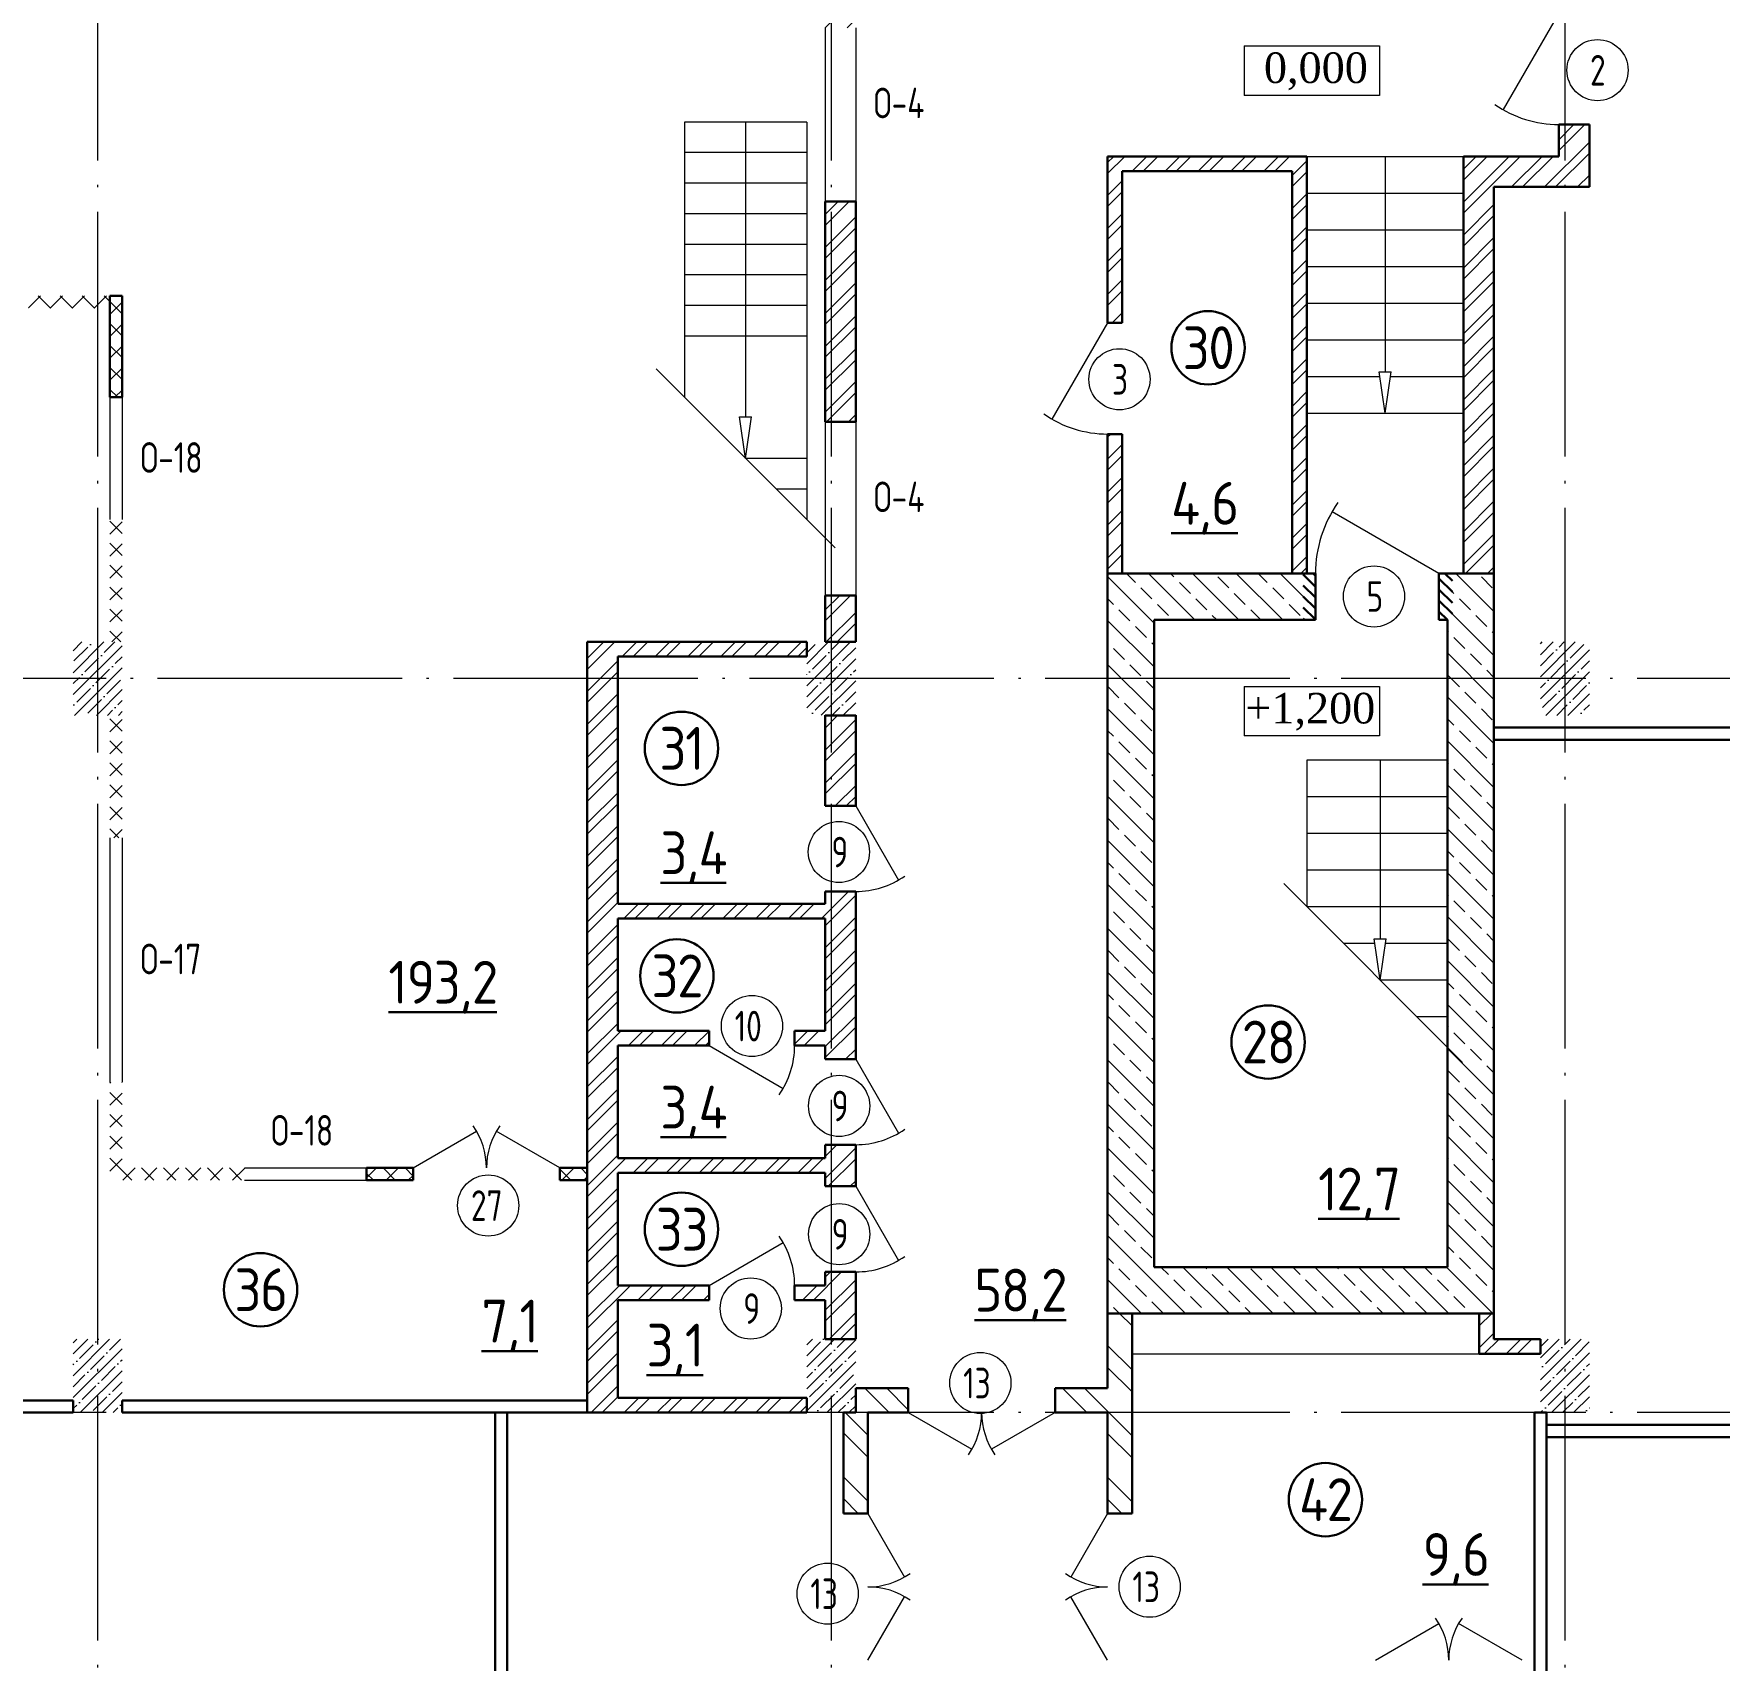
# Model space of a CAD drawing. Extents: x -965262 to 1142518, y -357520 to 71675.
# Drawn here: x -812975 to -799189, y -343272 to -329974 of the extents above; entities that cross this region are included whole.
import ezdxf

# ---------------------------------------------------------------- set-up
doc = ezdxf.new("R2010")
doc.units = 0
doc.header["$LTSCALE"] = 10
doc.linetypes.add('DOTE', pattern=[2.42, 2, -0.2, 0.02, -0.2])
doc.layers.get('0').update_dxf_attribs({"linetype": 'CONTINUOUS', "lineweight": 30})
doc.layers.add('DOTE', color=7, linetype='DOTE', lineweight=9)
doc.styles.add('2.5', font='times.ttf', dxfattribs={"height": 2.5})
doc.styles.add('GOST-2.304_Type-B', font='isocpeur.ttf', dxfattribs={"width": 0.9})
doc.styles.get("Standard").update_dxf_attribs({"font": 'isocpeur.ttf', "height": 300})
pattern_1 = [(45, (-828203.91, -390981.48), (-89.80256, 89.80256), []), (45, (-828114.1, -390981.48), (-89.80256, 89.80256), [158.75, -31.75, 0, -31.75])]

msp = doc.modelspace()

# ---------------------------------------------------------------- hatches: boundary and pattern name
at = {"lineweight": 15}
h = msp.add_hatch(dxfattribs=at)
h.set_pattern_fill('ANSI32', color=256, scale=20)
h.set_pattern_definition([(45, (-805301.03, -317319.95), (-134.7038, 134.7038), []), (45, (-805211.23, -317319.95), (-134.7038, 134.7038), [])])
h.paths.add_polyline_path([(-805232, -317247), (-805352, -317247), (-805352, -317497), (-805232, -317497)], flags=17)
h.paths.add_polyline_path([(-804322, -317247), (-804442, -317247), (-804442, -317497), (-804322, -317497)])
h.paths.add_polyline_path([(-800252, -330716.8), (-800452, -330716.8), (-800452, -331227), (-800252, -331227)])
h.paths.add_polyline_path([(-800452, -330716.8), (-800502, -330716.8), (-800502, -330977), (-801282, -330977), (-801282, -334387), (-801032, -334387), (-801032, -331227), (-800452, -331227)])
h.paths.add_polyline_path([(-800252, -329547), (-800452, -329547), (-800452, -329806.8), (-800252, -329806.8)])
h.paths.add_polyline_path([(-806502, -334946.6), (-806502, -334566.6), (-806252, -334566.6), (-806252, -334947), (-806502, -334947)])
h.paths.add_polyline_path([(-806502, -333146.6), (-806502, -331346.6), (-806252, -331346.6), (-806252, -333146.6)])
h.paths.add_polyline_path([(-806502, -329926.6), (-806502, -329547), (-806252, -329547), (-806252, -329926.6)])
h.paths.add_polyline_path([(-806502, -328947), (-806502, -328566.6), (-806252, -328566.6), (-806252, -328947), (-806502, -328946.6)])
h.paths.add_polyline_path([(-806502, -327146.6), (-806502, -326636.6), (-806252, -326636.6), (-806252, -327146.6)])
h.paths.add_polyline_path([(-806502, -325216.6), (-806502, -324836.6), (-806252, -324836.6), (-806252, -325216.6)])
h.paths.add_polyline_path([(-806502, -323926.6), (-806502, -323547), (-806252, -323547), (-806252, -323926.6)])
h.paths.add_polyline_path([(-806502, -322947), (-806502, -322566.6), (-806252, -322566.6), (-806252, -322947)])
h.paths.add_polyline_path([(-806502, -321531.6), (-806502, -321151.6), (-806252, -321151.6), (-806252, -321531.6)])
h.paths.add_polyline_path([(-806502, -320116.6), (-806502, -319737), (-806252, -319737), (-806252, -320116.6)])
h.paths.add_polyline_path([(-806502, -318227), (-806502, -317847), (-806252, -317847.4), (-806252, -318227)])
h.paths.add_polyline_path([(-806252, -317497), (-806252, -317247), (-805232, -317247), (-805232, -317497)])
h.paths.add_polyline_path([(-804322, -317247), (-800652, -317247), (-800652, -317497), (-804072, -317497), (-804072, -318226.6), (-804192, -318226.6), (-804192, -317497), (-804322, -317497)])
h.paths.add_polyline_path([(-800502, -318227), (-800502, -317847), (-800252, -317847), (-800252, -318227)])
h.paths.add_polyline_path([(-804192, -320116.6), (-804192, -319736.6), (-804072, -319736.6), (-804072, -320116.6)])
h.paths.add_polyline_path([(-800502, -320117), (-800502, -319737), (-800252, -319737), (-800252, -320117)])
h.paths.add_polyline_path([(-800502, -321532), (-800502, -321152), (-800252, -321152), (-800252, -321532)])
h.paths.add_polyline_path([(-804192, -321531.6), (-804192, -321151.6), (-804072, -321151.6), (-804072, -321531.6)])
h.paths.add_polyline_path([(-800652, -329547), (-804192, -329546.6), (-804192, -322566.6), (-804072, -322566.6), (-804072, -323187), (-800652, -323187), (-800652, -323307), (-804072, -323307), (-804072, -326252), (-800502, -326252), (-800502, -325991.6), (-800252, -325991.6), (-800252, -326501.6), (-800502, -326501.6), (-800501.9, -326372), (-804072, -326372), (-804072, -329426.6), (-800652, -329426.6), (-800652, -329546.6)])
h.paths.add_polyline_path([(-800502, -322947), (-800502, -322566.6), (-800252, -322566.6), (-800252, -322946.6)])
h.paths.add_polyline_path([(-800502, -323927), (-800502, -323547), (-800252, -323547), (-800252, -323927)], flags=17)
h.paths.add_polyline_path([(-800502, -325217), (-800502, -324837), (-800252, -324837), (-800252, -325217)], flags=17)
h.paths.add_polyline_path([(-800502, -327656.6), (-800502, -327276.6), (-800252, -327276.6), (-800252, -327656.6)])
h.paths.add_polyline_path([(-800502, -328947), (-800502, -328566.6), (-800252, -328566.6), (-800252, -328947)], flags=17)
h.paths.add_polyline_path([(-804192, -332337), (-804192, -330977), (-802562, -330977), (-802562, -334387), (-802682, -334387), (-802682, -331097), (-804072, -331097), (-804072, -332337)])
h.paths.add_polyline_path([(-804192, -334387), (-804192, -333247), (-804072, -333247), (-804072, -334387)], flags=17)
h.paths.add_polyline_path([(-800502, -329806.8), (-800452, -329806.8), (-800452, -329547), (-800502, -329547)])
h = msp.add_hatch(dxfattribs=at)
h.set_pattern_fill('ANSI37', color=256, scale=40, style=0)
h.set_pattern_definition([(45, (-809695.08, -339310.68), (-89.80256, 89.80256), []), (135, (-809695.08, -339310.68), (-89.80256, -89.80256), [])])
h.paths.add_polyline_path([(-809572, -339247.4), (-809872, -339247.4), (-809872, -339347.4), (-809572, -339347.4)])
h.paths.add_polyline_path([(-824452, -326897.3), (-824552, -326897.3), (-824552, -326897.3), (-824452, -326897.3)], flags=16)
h.paths.add_polyline_path([(-824452, -328097.3), (-824552, -328097.3), (-824552, -328097.3), (-824452, -328097.3)], flags=17)
h.paths.add_polyline_path([(-822901.5, -338572), (-823001.5, -338572), (-823001.5, -338672), (-823001.5, -338772), (-822901.5, -338772)], flags=17)
h.paths.add_polyline_path([(-823001.5, -338672), (-823101.5, -338672), (-824452, -338672), (-824452, -338772), (-823001.5, -338772)], flags=17)
h.paths.add_polyline_path([(-823001.5, -336972), (-824452, -336972), (-824452, -337072), (-823001.5, -337072)], flags=17)
h.paths.add_polyline_path([(-822901.5, -336972), (-823001.5, -336972), (-823001.5, -337072), (-823001.5, -337172), (-822901.5, -337172)], flags=17)
h.paths.add_polyline_path([(-824452, -331447), (-824552, -331447), (-824552, -331547), (-824452, -331547)])
h.paths.add_polyline_path([(-824452, -332447), (-824552, -332447), (-824552, -332547), (-824452, -332547)], flags=17)
h.paths.add_polyline_path([(-824452, -324247), (-824552, -324247), (-824552, -324447), (-824452, -324447)], flags=17)
h.paths.add_polyline_path([(-824452, -326247), (-824552, -326247), (-824552, -326447), (-824452, -326447)])
h.paths.add_polyline_path([(-808672, -339247.4), (-808672.9, -339247.4), (-808672.9, -339347.4), (-808672, -339347.4)])
h.paths.add_polyline_path([(-809572, -339247.4), (-809572.9, -339247.4), (-809572.9, -339347.4), (-809572, -339347.4)])
h.paths.add_polyline_path([(-812252, -332114.3), (-812352, -332114.3), (-812352, -332117), (-812252, -332117)], flags=17)
h.paths.add_polyline_path([(-812352, -332114.3), (-812452, -332114.3), (-812452, -332117), (-812352, -332117)], flags=17)
h.paths.add_polyline_path([(-812452, -332114.3), (-813017, -332114.3), (-813017, -332117), (-812452, -332117)], flags=16)
h.paths.add_polyline_path([(-812452, -332214.3), (-813017, -332214.3), (-813017, -332217), (-812452, -332217)])
h.paths.add_polyline_path([(-812352, -332214.3), (-812452, -332214.3), (-812452, -332217), (-812352, -332217)])
h.paths.add_polyline_path([(-817507, -332114.3), (-817607, -332114.3), (-817607, -332117), (-817507, -332117)])
h.paths.add_polyline_path([(-817017, -332114.3), (-817507, -332114.3), (-817507, -332117), (-817017, -332117)], flags=17)
h.paths.add_polyline_path([(-817017, -332214.3), (-817507, -332214.3), (-817507, -332217), (-817017, -332217)])
h.paths.add_polyline_path([(-823452, -333104.3), (-824452, -333104.3), (-824452, -333107), (-823452, -333107)])
h.paths.add_polyline_path([(-817507, -333104.3), (-818452, -333104.3), (-818452, -333107), (-817507, -333107)])
h.paths.add_polyline_path([(-818452, -333104.3), (-818484.5, -333104.3), (-819452, -333104.3), (-819452, -333107), (-818484.5, -333107), (-818452, -333107)])
h.paths.add_polyline_path([(-823452, -333004.3), (-824452, -333004.3), (-824452, -333007), (-823452, -333007)])
h.paths.add_polyline_path([(-818484.5, -333004.3), (-819452, -333004.3), (-819452, -333007), (-818484.5, -333007)], flags=16)
h.paths.add_polyline_path([(-818452, -333004.3), (-818484.5, -333004.3), (-818484.5, -333007), (-818452, -333007)], flags=16)
h.paths.add_polyline_path([(-817507, -333004.3), (-817607, -333004.3), (-818452, -333004.3), (-818452, -333007), (-817507, -333007)], flags=16)
h.paths.add_polyline_path([(-823452, -333004.3), (-823484.5, -333004.3), (-823484.5, -333104.3), (-823452, -333104.3)])
h.paths.add_polyline_path([(-819452, -333004.3), (-819484.5, -333004.3), (-819484.5, -333104.3), (-819452, -333104.3)], flags=16)
h.paths.add_polyline_path([(-824652, -331057), (-825052, -331057), (-825052, -331059.2), (-824652, -331059.2)])
h.paths.add_polyline_path([(-829052, -331057), (-829842, -331057), (-829842, -331059.2), (-829052, -331059.2)])
h.paths.add_polyline_path([(-829052, -330957), (-830052, -330957), (-830052, -330959.2), (-829052, -330959.2)])
h.paths.add_polyline_path([(-824552, -330957), (-825052, -330957), (-825052, -330959.2), (-824552, -330959.2)])
h.paths.add_polyline_path([(-824452, -333804.7), (-824552, -333804.7), (-824552, -333807), (-824452, -333807)])
h.paths.add_polyline_path([(-824452, -333204.7), (-824552, -333204.7), (-824552, -333207), (-824452, -333207)])
h.paths.add_polyline_path([(-824452, -326897.3), (-824552, -326897.3), (-824552, -326897.3), (-824452, -326897.3)])
h.paths.add_polyline_path([(-824452, -328097.3), (-824552, -328097.3), (-824552, -328097.3), (-824452, -328097.3)])
h.paths.add_polyline_path([(-829202, -323047), (-829752, -323047), (-829752, -323147), (-829202, -323147)])
h.paths.add_polyline_path([(-824652, -323047), (-825202, -323047), (-825202, -323147), (-824652, -323147)])
h.paths.add_polyline_path([(-823452, -323047), (-824252, -323047), (-824252, -323147), (-823452, -323147)])
h.paths.add_polyline_path([(-818652, -323047), (-819452, -323047), (-819452, -323147), (-818652, -323147)])
h.paths.add_polyline_path([(-817452, -323047), (-818252, -323047), (-818252, -323147), (-817452, -323147)])
h.paths.add_polyline_path([(-812652, -323047), (-813452, -323047), (-813452, -323147), (-812652, -323147)])
h.paths.add_polyline_path([(-811651.8, -323047), (-812252, -323047), (-812252, -323147), (-811651.8, -323147)])
h.paths.add_polyline_path([(-808051.6, -323047), (-808651.8, -323047), (-808651.8, -323147), (-808051.6, -323147)])
h.paths.add_polyline_path([(-807951.6, -322846.6), (-808051.6, -322846.6), (-808051.6, -323846.6), (-807951.6, -323846.6)])
h.paths.add_polyline_path([(-807951.6, -321397), (-808051.6, -321397), (-808051.6, -321846.6), (-807951.6, -321846.6)])
h.paths.add_polyline_path([(-807851.6, -321297), (-808051.6, -321297), (-808051.6, -321397), (-807851.6, -321397)])
h.paths.add_polyline_path([(-806502, -321297), (-806951.6, -321297), (-806951.6, -321397), (-806851.6, -321397), (-806502, -321397)])
h.paths.add_polyline_path([(-807951.6, -325846.6), (-808051.6, -325846.6), (-808051.6, -326846.6), (-807951.6, -326846.6), (-807951.6, -326746.6)])
h.paths.add_polyline_path([(-807851.6, -326846.6), (-807951.6, -326846.6), (-808051.6, -326846.6), (-808051.6, -326946.6), (-807851.6, -326946.6)])
h.paths.add_polyline_path([(-806502, -326846.6), (-806602, -326846.6), (-806951.6, -326846.6), (-806951.6, -326946.6), (-806502, -326946.6)])
h.paths.add_polyline_path([(-824452, -323547), (-824552, -323547), (-824552, -324447), (-824452, -324447)])
h.paths.add_polyline_path([(-824452, -326447), (-824552, -326447), (-824552, -326897.3), (-824452, -326897.3)])
h.paths.add_polyline_path([(-824452, -328097.3), (-824552, -328097.3), (-824552, -328097.3), (-824552, -328447), (-824452, -328447)])
h.paths.add_polyline_path([(-824452, -328447), (-824552, -328447), (-824552, -328947), (-824452, -328947)])
h.paths.add_polyline_path([(-824452, -329547), (-824552, -329547), (-824552, -330447), (-824452, -330447)])
h.paths.add_polyline_path([(-824452, -330447), (-824552, -330447), (-824552, -331447), (-824452, -331447)])
h.paths.add_polyline_path([(-824552, -330959.2), (-825052, -330959.2), (-825052, -331059.2), (-824552, -331059.2)])
h.paths.add_polyline_path([(-829052, -330959.2), (-830052, -330959.2), (-830052, -331059.2), (-829052, -331059.2)])
h.paths.add_polyline_path([(-824452, -332447), (-824552, -332447), (-824552, -333204.7), (-824452, -333204.7)])
h.paths.add_polyline_path([(-823484.5, -333004.3), (-824452, -333004.3), (-824452, -333104.3), (-823484.5, -333104.3)])
h.paths.add_polyline_path([(-818484.5, -333004.3), (-819484.5, -333004.3), (-819484.5, -333104.3), (-818484.5, -333104.3)])
h.paths.add_polyline_path([(-817507, -333004.3), (-817607, -333004.3), (-818484.5, -333004.3), (-818484.5, -333104.3), (-817507, -333104.3)])
h.paths.add_polyline_path([(-817507, -332114.3), (-817607, -332114.3), (-817607, -333004.3), (-817507, -333004.3)])
h.paths.add_polyline_path([(-817017, -332114.3), (-817507, -332114.3), (-817507, -332214.3), (-817017, -332214.3)])
h.paths.add_polyline_path([(-812352, -332114.3), (-813017, -332114.3), (-813017, -332214.3), (-812352, -332214.3)])
h.paths.add_polyline_path([(-812252, -332114.3), (-812352, -332114.3), (-812352, -332214.3), (-812352, -332314.3), (-812352, -332947), (-812252, -332947)])
h.paths.add_polyline_path([(-812252, -333947), (-812352, -333947), (-812352, -334947), (-812252, -334947)])
h.paths.add_polyline_path([(-812252, -335547), (-812352, -335547), (-812352, -336547), (-812252, -336547)])
h.paths.add_polyline_path([(-812252, -338547), (-812352, -338547), (-812352, -339347.4), (-812252, -339347.4)])
h.paths.add_polyline_path([(-811252, -339247.4), (-812252, -339247.4), (-812252, -339347.4), (-811252, -339347.4)])
h.paths.add_polyline_path([(-809572.9, -339247.4), (-810252, -339247.4), (-810252, -339347.4), (-809572.9, -339347.4)])
h.paths.add_polyline_path([(-808448, -339247.4), (-808672.9, -339247.4), (-808672.9, -339347.4), (-808572.9, -339347.4), (-808448, -339347.4)])
h.paths.add_polyline_path([(-824452, -340182), (-824552, -340182), (-824552, -340282), (-824552, -340647), (-824452, -340647)])
h.paths.add_polyline_path([(-824452, -339097), (-824552, -339097), (-824552, -339182), (-824452, -339182)])
h.paths.add_polyline_path([(-824452, -338097), (-824552, -338097), (-824552, -339097), (-824452, -339097)])
h.paths.add_polyline_path([(-823001.5, -338672), (-823101.5, -338672), (-824452, -338672), (-824452, -338772), (-823001.5, -338772)])
h.paths.add_polyline_path([(-822901.5, -338572), (-823001.5, -338572), (-823001.5, -338672), (-823001.5, -338772), (-822901.5, -338772)], flags=17)
h.paths.add_polyline_path([(-824452, -337097), (-824552, -337097), (-824552, -338097), (-824452, -338097)])
h.paths.add_polyline_path([(-824452, -336972), (-824552, -336972), (-824552, -337072), (-824552, -337097), (-824452, -337097)])
h.paths.add_polyline_path([(-823001.5, -336972), (-824452, -336972), (-824452, -337072), (-823001.5, -337072)])
h.paths.add_polyline_path([(-822901.5, -336972), (-823001.5, -336972), (-823001.5, -337072), (-823001.5, -337172), (-822901.5, -337172)], flags=17)
h.paths.add_polyline_path([(-824452, -335547), (-824552, -335547), (-824552, -335772), (-824452, -335772)])
h.paths.add_polyline_path([(-824452, -334447), (-824552, -334447), (-824552, -334947), (-824452, -334947)])
h.paths.add_polyline_path([(-824452, -333804.7), (-824552, -333804.7), (-824552, -333905.2), (-824552, -334447), (-824452, -334447)])
h.paths.add_polyline_path([(-824552, -331059.3), (-824552, -331057), (-824652, -331057), (-824652, -331059.3)])
h.paths.add_polyline_path([(-829842, -331059.3), (-830052, -331059.3), (-830052, -331057), (-829842, -331057)])
h.paths.add_polyline_path([(-817607, -333007), (-817607, -333004.3), (-817507, -333004.3), (-817507, -333007)])
h = msp.add_hatch(dxfattribs=at)
h.set_pattern_fill('ANSI33', color=256, scale=40, angle=90)
h.set_pattern_definition([(135, (-1267480.36, -422871.15), (-179.60512, -179.60512), []), (135, (-1267480.36, -422691.54), (-179.60512, -179.60512), [127, -63.5])])
h.paths.add_polyline_path([(-801412, -334387), (-801482, -334387), (-801482, -334767), (-801412, -334767)], flags=17)
h.paths.add_polyline_path([(-802492, -334387), (-802562, -334387), (-802562, -334767), (-802492, -334767)], flags=17)
h.paths.add_polyline_path([(-804192, -340437), (-804192, -334387), (-802562, -334387), (-802562, -334767), (-803812, -334767), (-803812, -340057), (-801412, -340057), (-801412, -334387), (-801032, -334387), (-801032, -340437)])
h = msp.add_hatch()
h.set_pattern_fill('ANSI31', color=256, scale=20, angle=-90)
h.set_pattern_definition([(315, (-885377.705, 310823.646), (44.9012806, 44.9012806), [])])
h.paths.add_polyline_path([(-802492.5, -334467.7), (-802492.5, -334767.7), (-802592.5, -334767.7), (-802592.5, -334467.7)])
h.paths.add_polyline_path([(-802492.5, -334387.7), (-802492.5, -334467.7), (-802592.5, -334467.7), (-802592.5, -334387.7)])
h = msp.add_hatch()
h.set_pattern_fill('ANSI31', color=256, scale=20, angle=-90)
h.set_pattern_definition([(315, (-885377.705, 310823.646), (44.9012806, 44.9012806), [])])
h.paths.add_polyline_path([(-801372.4, -334467.3), (-801372.4, -334767.3), (-801482, -334767), (-801482, -334467.3)])
h.paths.add_polyline_path([(-801372.4, -334387.3), (-801372.4, -334467.3), (-801482, -334467.3), (-801482, -334387)])
h = msp.add_hatch(dxfattribs=at)
h.set_pattern_fill('ANSI35', color=256, scale=20, style=0)
h.set_pattern_definition(pattern_1)
h.paths.add_polyline_path([(-812252, -334947), (-812652, -334947), (-812652, -335547), (-812252, -335547)])
h = msp.add_hatch(dxfattribs=at)
h.set_pattern_fill('ANSI32', color=256, scale=20)
h.set_pattern_definition([(45, (-1267480.36, -422871.15), (-134.70384, 134.70384), []), (45, (-1267390.56, -422871.15), (-134.70384, 134.70384), [])])
h.paths.add_polyline_path([(-808447.9, -341247), (-808447.9, -334946.6), (-806652, -334947), (-806652, -335066.6), (-808197.9, -335066.6), (-808197.9, -337087), (-806502, -337087), (-806502, -336987), (-806252, -336987), (-806252, -338357), (-806502, -338357), (-806502, -338247), (-806751.9, -338247), (-806751.9, -338127), (-806502, -338127), (-806502, -337207), (-808197.9, -337207), (-808197.9, -338127), (-807451.9, -338127), (-807451.9, -338247), (-808197.9, -338247), (-808197.9, -339167), (-806502, -339167), (-806502, -339057), (-806252, -339057), (-806252, -339397), (-806502, -339397), (-806502, -339287), (-808197.9, -339287), (-808197.9, -340207), (-807451.9, -340207), (-807451.9, -340327), (-808197.9, -340327), (-808197.9, -341127), (-806652, -341127), (-806652, -341247)])
h.paths.add_polyline_path([(-806502, -340647), (-806502, -340327), (-806751.9, -340327), (-806751.9, -340207), (-806502, -340207), (-806502, -340097), (-806252, -340097), (-806252, -340647)], flags=17)
h.paths.add_polyline_path([(-806502, -336287), (-806502, -335546.6), (-806252, -335547), (-806252, -336287)], flags=17)
h.paths.add_polyline_path([(-801152, -340767), (-801152, -340437), (-801032, -340437), (-801032, -340647), (-800652, -340647), (-800652, -340767)])
h = msp.add_hatch(dxfattribs=at)
h.set_pattern_fill('ANSI35', color=256, scale=20, style=0)
h.set_pattern_definition(pattern_1)
h.paths.add_polyline_path([(-806252, -334946.6), (-806652, -334946.6), (-806652, -335546.6), (-806252, -335546.6)])
h = msp.add_hatch(dxfattribs=at)
h.set_pattern_fill('ANSI35', color=256, scale=20, style=0)
h.set_pattern_definition(pattern_1)
h.paths.add_polyline_path([(-800252, -334947), (-800652, -334947), (-800652, -335547), (-800252, -335547)])
h = msp.add_hatch(dxfattribs=at)
h.set_pattern_fill('ANSI32', color=256, scale=40, angle=90)
h.set_pattern_definition([(135, (-1267480.36, -422871.15), (-269.40768, -269.40768), []), (135, (-1267480.36, -422691.54), (-269.40768, -269.40768), [])])
h.paths.add_polyline_path([(-806152, -341247), (-805822, -341247), (-805822, -341047), (-806252, -341047), (-806252, -341247), (-806352, -341247), (-806352, -342072), (-806152, -342072)])
h.paths.add_polyline_path([(-804192, -340437), (-803992, -340437), (-803992, -342072), (-804192, -342072), (-804192, -341247), (-804622, -341247), (-804622, -341047), (-804192, -341047)])
h.paths.add_polyline_path([(-831102, -341735.2), (-831123.5, -341699.4), (-831102, -341686.4), (-831102, -341247), (-830152, -341247), (-830152, -341047), (-831302, -341047), (-831302, -344047), (-830307, -344047), (-830307, -343847), (-830327, -343847), (-830327, -343872), (-830577, -343872), (-830577, -343847), (-831102, -343847)])
h.paths.add_polyline_path([(-827882, -341047), (-829752, -341047), (-829752, -341247), (-827882, -341247)])
h.paths.add_polyline_path([(-828082, -343847), (-829107, -343847), (-829107, -344047), (-828282, -344047), (-828282, -348972), (-828082, -348972)])
h.paths.add_polyline_path([(-826382, -343447), (-826582, -343447), (-826582, -348972), (-826382, -348972)])
h.paths.add_polyline_path([(-826382, -341047), (-826682, -341047), (-826682, -341247), (-826582, -341247), (-826582, -342247), (-826382, -342247)])
h.paths.add_polyline_path([(-806152, -343272), (-806352, -343272), (-806352, -343622), (-806327, -343622), (-806327, -343872), (-806352, -343872), (-806352, -348972), (-806152, -348972)])
h.paths.add_polyline_path([(-803992, -343272), (-804192, -343272), (-804192, -348972), (-803992, -348972)])
h = msp.add_hatch(dxfattribs=at)
h.set_pattern_fill('ANSI35', color=256, scale=20, style=0)
h.set_pattern_definition(pattern_1)
h.paths.add_polyline_path([(-812252, -340647), (-812652, -340647), (-812652, -341247), (-812252, -341247)])
h = msp.add_hatch(dxfattribs=at)
h.set_pattern_fill('ANSI35', color=256, scale=20, style=0)
h.set_pattern_definition(pattern_1)
h.paths.add_polyline_path([(-806252, -340647), (-806652, -340647), (-806652, -341247), (-806252, -341247)])
h = msp.add_hatch(dxfattribs=at)
h.set_pattern_fill('ANSI35', color=256, scale=20, style=0)
h.set_pattern_definition(pattern_1)
h.paths.add_polyline_path([(-800252, -340647), (-800652, -340647), (-800652, -341247), (-800252, -341247)])

# ---------------------------------------------------------------- linework, layer by layer
for p, q in [((-800502, -329806.8, 1808.5), (-800957, -330594.9, 1808.5)), ((-806502, -329926.6, 1808.5), (-806502, -331346.6, 1808.5)), ((-806252, -329926.6, 1808.5), (-806252, -331346.6, 1808.5)), ((-803074.3, -330074, 1808.5), (-801969.3, -330074, 1808.5)), ((-803074.3, -330074, 1808.5), (-803074.3, -330479.1, 1808.5)), ((-801969.3, -330074, 1808.5), (-801969.3, -330479.1, 1808.5)), ((-801969.3, -330479.1, 1808.5), (-803074.3, -330479.1, 1808.5)), ((-807652.4, -330696.6, -1451.3), (-807652.4, -332946.6, -1451.3)), ((-806652.4, -330696.6, -1451.3), (-807652.4, -330696.6, -1451.3)), ((-807152.4, -330696.6, -1451.3), (-807152.4, -333107.3, -1451.3)), ((-806652.4, -330696.6, -1451.3), (-806652.4, -333946.6, -1451.3)), ((-806652.4, -330946.6, -1451.3), (-807652.4, -330946.6, -1451.3)), ((-802562, -330977, 1808.5), (-801282, -330977, 1808.5)), ((-801922, -330977, 1808.5), (-801922, -332737.7, 1808.5)), ((-806652.4, -331196.6, -1451.3), (-807652.4, -331196.6, -1451.3)), ((-802562, -331277, 1808.5), (-801282, -331277, 1808.5)), ((-806652.4, -331446.6, -1451.3), (-807652.4, -331446.6, -1451.3)), ((-802562, -331577, 1808.5), (-801282, -331577, 1808.5)), ((-806652.4, -331696.6, -1451.3), (-807652.4, -331696.6, -1451.3)), ((-802562, -331877, 1808.5), (-801282, -331877, 1808.5)), ((-806652.4, -331946.6, -1451.3), (-807652.4, -331946.6, -1451.3)), ((-806652.4, -332196.6, -1451.3), (-807652.4, -332196.6, -1451.3)), ((-802562, -332177, 1808.5), (-801282, -332177, 1808.5)), ((-804192, -332337, 1808.5), (-804647, -333125.1, 1808.5)), ((-806652.4, -332446.6, -1451.3), (-807652.4, -332446.6, -1451.3)), ((-802562, -332477, 1808.5), (-801282, -332477, 1808.5)), ((-807883.7, -332715.3, -1451.3), (-806421.1, -334177.9, -1451.3)), ((-801922, -333077, 1808.5), (-801971, -332737.7, 1808.5)), ((-801971, -332737.7, 1808.5), (-801873, -332737.7, 1808.5)), ((-801922, -333077, 1808.5), (-801873, -332737.7, 1808.5)), ((-802562, -332777, 1808.5), (-801965.3, -332777, 1808.5)), ((-801878.7, -332777, 1808.5), (-801282, -332777, 1808.5)), ((-812352, -332947, 48.7), (-812352, -333947, 48.7)), ((-812252, -332947, 48.7), (-812252, -333947, 48.7)), ((-807152.4, -333446.6, -1451.3), (-807201.4, -333107.3, -1451.3)), ((-807201.4, -333107.3, -1451.3), (-807103.4, -333107.3, -1451.3)), ((-807152.4, -333446.6, -1451.3), (-807103.4, -333107.3, -1451.3)), ((-806502, -333146.6, 1808.5), (-806502, -334566.6, 1808.5)), ((-806252, -333146.6, 1808.5), (-806252, -334566.6, 1808.5)), ((-802562, -333077, 1808.5), (-801282, -333077, 1808.5)), ((-806652.4, -333446.6, -1451.3), (-807152.4, -333446.6, -1451.3)), ((-806652.4, -333696.6, -1451.3), (-806902.4, -333696.6, -1451.3)), ((-801482, -334387, 1808.5), (-802356.7, -333882, 1808.5)), ((-803074.3, -335309.9, 1808.5), (-801969.3, -335309.9, 1808.5)), ((-803074.3, -335309.9, 1808.5), (-803074.3, -335715, 1808.5)), ((-801969.3, -335309.9, 1808.5), (-801969.3, -335715, 1808.5)), ((-801969.3, -335715, 1808.5), (-803074.3, -335715, 1808.5)), ((-801412, -335912, 1808.5), (-802562, -335912, 1808.5)), ((-802562, -335912, 1808.5), (-802562, -337112, 1808.5)), ((-801962, -335912, 1808.5), (-801962, -337372.7, 1808.5)), ((-801412, -336212, 1808.5), (-802562, -336212, 1808.5)), ((-801412, -336212, 1808.5), (-802562, -336212, 1808.5)), ((-806252, -336287, 1808.5), (-805902, -336893.2, 1808.5)), ((-812352, -336547, 48.7), (-812352, -338547, 48.7)), ((-812252, -336547, 48.7), (-812252, -338547, 48.7)), ((-801412, -336512, 1808.5), (-802562, -336512, 1808.5)), ((-801412, -336512, 1808.5), (-802562, -336512, 1808.5)), ((-801412, -336812, 1808.5), (-802562, -336812, 1808.5)), ((-801412, -336812, 1808.5), (-802562, -336812, 1808.5)), ((-802751.8, -336922.2, 1808.5), (-801289.2, -338384.8, 1808.5)), ((-801412, -337112, 1808.5), (-802562, -337112, 1808.5)), ((-801412, -337112, 1808.5), (-802562, -337112, 1808.5)), ((-802005.3, -337412, 1808.5), (-802262, -337412, 1808.5)), ((-801962, -337712, 1808.5), (-802011, -337372.7, 1808.5)), ((-802011, -337372.7, 1808.5), (-801913, -337372.7, 1808.5)), ((-801962, -337712, 1808.5), (-801913, -337372.7, 1808.5)), ((-801412, -337412, 1808.5), (-801918.7, -337412, 1808.5)), ((-801412, -337712, 1808.5), (-801962, -337712, 1808.5)), ((-801412, -337712, 1808.5), (-801962, -337712, 1808.5)), ((-801412, -338012, 1808.5), (-801662, -338012, 1808.5)), ((-801412, -338012, 1808.5), (-801662, -338012, 1808.5)), ((-807451.9, -338247, 1808.5), (-806845.7, -338597, 1808.5)), ((-806252, -338357, 1808.5), (-805902, -338963.2, 1808.5)), ((-809872, -339247.4, 48.7), (-809352.4, -338947.4, 48.7)), ((-808672, -339247.4, 48.7), (-809191.6, -338947.4, 48.7)), ((-811252, -339247.4, 48.7), (-810252, -339247.4, 48.7)), ((-811252, -339347.4, 48.7), (-810252, -339347.4, 48.7)), ((-806252, -339397, 1808.5), (-805902, -340003.2, 1808.5)), ((-807451.9, -340207, 1808.5), (-806845.7, -339857, 1808.5)), ((-803992, -340767), (-801152, -340767, 1041.3)), ((-805822, -341247, -1451.3), (-805302.4, -341547, -1451.3)), ((-804622, -341247, -1451.3), (-805141.6, -341547, -1451.3)), ((-806152, -342072), (-805852, -342591.6)), ((-804192, -342072), (-804492, -342591.6)), ((-806152, -343272), (-805852, -342752.4)), ((-804192, -343272), (-804492, -342752.4)), ((-802002, -343272), (-801482.4, -342972)), ((-800802, -343272), (-801321.6, -342972))]:
    msp.add_line(p, q, dxfattribs=at)
for p, q in [((-800502, -330716.8, 1808.5), (-800502, -330977, 1808.5)), ((-800502, -330716.8, 1808.5), (-800252, -330716.8, 1808.5)), ((-800252, -330716.8, 1808.5), (-800252, -331227, 1808.5)), ((-804192, -330977, 1808.5), (-804192, -332337, 1808.5)), ((-804192, -330977, 1808.5), (-802562, -330977, 1808.5)), ((-802562, -330977, 1808.5), (-802562, -334387, 1808.5)), ((-801282, -330977, 1808.5), (-800502, -330977, 1808.5)), ((-801282, -330977, 1808.5), (-801282, -334387, 1808.5)), ((-804072, -331097, 1808.5), (-804072, -332337, 1808.5)), ((-804072, -331097, 1808.5), (-802682, -331097, 1808.5)), ((-802682, -331097, 1808.5), (-802682, -334387, 1808.5)), ((-801032, -331227, 1808.5), (-801032, -334387, 1808.5)), ((-801032, -331227, 1808.5), (-800252, -331227, 1808.5)), ((-806502, -331346.6, 1808.5), (-806502, -333146.6, 1808.5)), ((-806252, -331346.6, 1808.5), (-806252, -333146.6, 1808.5)), ((-804072, -332337, 1808.5), (-804192, -332337, 1808.5)), ((-804192, -333247, 1808.5), (-804192, -334387, 1808.5)), ((-804072, -333247, 1808.5), (-804192, -333247, 1808.5)), ((-804072, -333247, 1808.5), (-804072, -334387, 1808.5)), ((-804192, -334387, 1808.5), (-802492, -334387, 1808.5)), ((-804192, -334387, 1808.5), (-804192, -340437, 1808.5)), ((-804072, -334387, 1808.5), (-804192, -334387, 1808.5)), ((-802562, -334387, 1808.5), (-802682, -334387, 1808.5)), ((-802492, -334387, 1808.5), (-802492, -334767, 1808.5)), ((-801482, -334387, 1808.5), (-801032, -334387, 1808.5)), ((-801482, -334387, 1808.5), (-801482, -334767, 1808.5)), ((-801282, -334387, 1808.5), (-801032, -334387, 1808.5)), ((-801032, -334387, 1808.5), (-801032, -340437, 1808.5)), ((-806502, -334566.6, 1808.5), (-806502, -334946.6, 1808.5)), ((-806252, -334566.6, 1808.5), (-806252, -334946.6, 1808.5)), ((-803812, -334767, 1808.5), (-803812, -340057, 1808.5)), ((-803812, -334767, 1808.5), (-802492, -334767, 1808.5)), ((-801482, -334767, 1808.5), (-801412, -334767, 1808.5)), ((-801412, -334767, 1808.5), (-801412, -340057, 1808.5)), ((-803812, -340057, 1808.5), (-801412, -340057, 1808.5)), ((-804192, -340437, 1808.5), (-801032, -340437, 1808.5)), ((-801152, -340767, 1808.5), (-801152, -340437, 1808.5)), ((-801152, -340437, 1041.3), (-801032, -340437, 1808.5)), ((-801032, -340647, 1808.5), (-801032, -340437, 1808.5)), ((-801152, -340767, 1041.3), (-800652, -340767, -328.8)), ((-801032, -340647, 881.1), (-800652, -340647)), ((-800652, -340767, -328.8), (-800652, -340647)), ((-818252, -341147), (-812652, -341147)), ((-812652, -341147), (-812652, -341247)), ((-808447.9, -341147), (-812252, -341147)), ((-812252, -341147), (-812252, -341247)), ((-808447.9, -341247), (-808447.9, -341147)), ((-806252, -341047), (-805822, -341047)), ((-806252, -341247, -1451.3), (-806252, -341047, 2418.8)), ((-805822, -341247, -1451.3), (-805822, -341047, 2418.8)), ((-804622, -341247, -1451.3), (-804622, -341047, 2418.8)), ((-804622, -341047, 10469.3), (-804192, -341047, -11543.4)), ((-812652, -341247), (-818252, -341247)), ((-812252, -341247), (-808447.9, -341247)), ((-806152, -341247), (-805822, -341247)), ((-804622, -341247), (-804192, -341247))]:
    msp.add_line(p, q)
at = {"ltscale": 2}
for p, q in [((-806252, -331346.6, 1808.5), (-806502, -331346.6, 1808.5)), ((-806502, -333146.6, 1808.5), (-806252, -333146.6, 1808.5)), ((-806502, -334566.6, 1808.5), (-806252, -334566.6, 1808.5)), ((-806652, -334946.6, 1808.5), (-808447.9, -334946.6, 1808.5)), ((-808447.9, -334946.6, 1808.5), (-808447.9, -341247, -1451.3)), ((-806652, -334947), (-806652, -335067)), ((-806502, -334947), (-806252, -334947)), ((-806652, -335066.6, 1808.5), (-808197.9, -335066.6, 1808.5)), ((-808197.9, -335066.6, 1808.5), (-808197.9, -337087, 1808.5)), ((-806502, -335546.6, 1808.5), (-806502, -336287, 1808.5)), ((-806502, -335547), (-806252, -335547)), ((-806252, -335546.6, 1808.5), (-806252, -336287, 1808.5)), ((-806502, -336287, 1808.5), (-806252, -336287, 1808.5)), ((-806502, -336987, 1808.5), (-806502, -337087, 1808.5)), ((-806372, -336987, 1808.5), (-806502, -336987, 1808.5)), ((-806372, -336987, 1808.5), (-806252, -336987, 1808.5)), ((-806252, -336987, 1808.5), (-806252, -338357, 1808.5)), ((-808197.9, -337087, 1808.5), (-806502, -337087, 1808.5)), ((-808197.9, -337207, 1808.5), (-808197.9, -338127, 1808.5)), ((-808197.9, -337207, 1808.5), (-806502, -337207, 1808.5)), ((-806502, -337207, 1808.5), (-806502, -338127, 1808.5)), ((-808197.9, -338127, 1808.5), (-807451.9, -338127, 1808.5)), ((-807451.9, -338127, 1808.5), (-807451.9, -338247, 1808.5)), ((-806751.9, -338127, 1808.5), (-806502, -338127, 1808.5)), ((-806751.9, -338127, 1808.5), (-806502, -338127, 1808.5)), ((-806751.9, -338127, 1808.5), (-806751.9, -338247, 1808.5)), ((-808197.9, -338247, 1808.5), (-807451.9, -338247, 1808.5)), ((-808197.9, -338247, 1808.5), (-808197.9, -339167, 1808.5)), ((-806751.9, -338247, 1808.5), (-806502, -338247, 1808.5)), ((-806751.9, -338247, 1808.5), (-806502, -338247, 1808.5)), ((-806502, -338247, 1808.5), (-806502, -338357, 1808.5)), ((-806502, -338357, 1808.5), (-806372, -338357, 1808.5)), ((-806372, -338357, 1808.5), (-806252, -338357, 1808.5)), ((-806502, -339057, 1808.5), (-806502, -339167, 1808.5)), ((-806502, -339057, 1808.5), (-806372, -339057, 1808.5)), ((-806372, -339057, 1808.5), (-806252, -339057, 1808.5)), ((-806252, -339057, 1808.5), (-806252, -339397, 1808.5)), ((-808197.9, -339167, 1808.5), (-806502, -339167, 1808.5)), ((-808197.9, -339287, 1808.5), (-806502, -339287, 1808.5)), ((-808197.9, -339287, 1808.5), (-808197.9, -340207, 1808.5)), ((-806502, -339287, 1808.5), (-806502, -339397, 1808.5)), ((-806502, -339397, 1808.5), (-806372, -339397, 1808.5)), ((-806372, -339397, 1808.5), (-806252, -339397, 1808.5)), ((-808197.9, -340207, 1808.5), (-807451.9, -340207, 1808.5)), ((-807451.9, -340207, 1808.5), (-807451.9, -340327, 1808.5)), ((-806751.9, -340207, 1808.5), (-806502, -340207, 1808.5)), ((-806751.9, -340207, 1808.5), (-806751.9, -340327, 1808.5)), ((-806502, -340097, 1808.5), (-806502, -340207, 1808.5)), ((-806502, -340097, 1808.5), (-806252, -340097, 1808.5)), ((-806252, -340097, 1808.5), (-806252, -340647, 1808.5)), ((-808197.9, -340327, 1808.5), (-807451.9, -340327, 1808.5)), ((-808197.9, -340327, 1808.5), (-808197.9, -341127, 1808.5)), ((-806751.9, -340327, 1808.5), (-806502, -340327, 1808.5)), ((-806502, -340327, 1808.5), (-806502, -340647, 1808.5)), ((-806502, -340647), (-806252, -340647)), ((-808197.9, -341127, 1808.5), (-806652, -341127)), ((-806652, -341127), (-806652, -341247)), ((-808447.9, -341247), (-806652, -341247))]:
    msp.add_line(p, q, dxfattribs=at)
at = {"extrusion": (0, 0, -1)}
for p, q in [((-812352, -332947, 48.7), (-812352, -332117, 48.7)), ((-812352, -332117, 48.7), (-812252, -332117, 48.7)), ((-812252, -332117, 48.7), (-812252, -332947, 48.7)), ((-812252, -332947, 48.7), (-812352, -332947, 48.7)), ((-801032, -335647), (-798252, -335647)), ((-801032, -335747), (-801032, -335647)), ((-798252, -335747), (-801032, -335747)), ((-810252, -339247.4, 48.7), (-809872, -339247.4, 48.7)), ((-810252, -339347.4, 48.7), (-810252, -339247.4, 48.7)), ((-810252, -339347.4, 48.7), (-810252, -339247.4, 48.7)), ((-809872, -339247.4, 48.7), (-809872, -339347.4, 48.7)), ((-808672, -339347.4, 48.7), (-808672, -339247.4, 48.7)), ((-808672, -339247.4, 48.7), (-808447.9, -339247.4, 48.7)), ((-808447.9, -339247.4, 48.7), (-808447.9, -339347.4, 48.7)), ((-809872, -339347.4, 48.7), (-810252, -339347.4, 48.7)), ((-808447.9, -339347.4, 48.7), (-808672, -339347.4, 48.7)), ((-804192, -341047), (-804192, -340437)), ((-803992, -340437, 1808.5), (-804192, -340437, 1808.5)), ((-803992, -342072), (-803992, -340437)), ((-809202, -347272), (-809202, -341247)), ((-809102, -341247), (-809102, -347272)), ((-806352, -342072), (-806352, -341247)), ((-806252, -341247), (-806352, -341247)), ((-806152, -342072), (-806152, -341247)), ((-804192, -342072), (-804192, -341247)), ((-800602, -341247), (-800702, -341247)), ((-800702, -341247), (-800702, -350056.9)), ((-800602, -350056.9), (-800602, -341247)), ((-800602, -341447, 9.6), (-800602, -341347, 9.6)), ((-800602, -341347, 9.6), (-796802, -341347, -1451.3)), ((-796802, -341447), (-800602, -341447)), ((-806152, -342072), (-806352, -342072)), ((-803992, -342072), (-804192, -342072))]:
    msp.add_line(p, q, dxfattribs=at)
at = {"lineweight": 15}
for centre in [(-800185.5, -330272.2), (-804095, -332799.5), (-802013.3, -334574.7), (-806389.7, -336664, -4711.1), (-807100.7, -338086.6, -4711.1), (-806387.4, -338739.9, -4711.1), (-809257.9, -339554.3, -4711.1), (-806387.1, -339788.7, -4711.1), (-807110.2, -340396.1), (-805232.3, -341005.3, -4711.1), (-803847.7, -342670.9, -4711.1), (-806481.6, -342727.6, -4711.1)]:
    msp.add_circle(centre, 250, dxfattribs=at)
for centre in [(-803370.7, -332541.6, -4711.1), (-807677.2, -335816.9, -4711.1), (-807714.9, -337676.8, -4711.1), (-802879.1, -338217.7, -4711.1), (-807677.2, -339748.3, -4711.1), (-811119.8, -340242.8, -4711.1), (-802411.1, -341958.8, -4711.1)]:
    msp.add_circle(centre, 300)
for centre, radius, start, end in [((-800502, -329806.8, 1808.5), 910, 235, 270), ((-804192, -332337, 1808.5), 910, 235, 270), ((-801482, -334387, 1808.5), 1010, 145, 180), ((-806252, -336287, 1808.5), 700, 270, 305), ((-807451.9, -338247, 1808.5), 700, 325, 0), ((-809872, -339247.4, 48.7), 600, 0, 35), ((-808672, -339247.4, 48.7), 600, 145, 180), ((-806252, -338357, 1808.5), 700, 270, 305), ((-807451.9, -340207, 1808.5), 700, 0, 35), ((-806252, -339397, 1808.5), 700, 270, 305), ((-805822, -341247, -1451.3), 600, 325, 0), ((-804622, -341247, -1451.3), 600, 180, 215), ((-806152, -342072), 600, 270, 305), ((-806152, -343272), 600, 55, 90), ((-804192, -342072), 600, 235, 270), ((-804192, -343272), 600, 90, 125), ((-802002, -343272), 600, 0, 35), ((-800802, -343272), 600, 145, 180)]:
    msp.add_arc(centre, radius, start, end, dxfattribs=at)
at = {"layer": 'DOTE', "ltscale": 100, "extrusion": (0, -1, 0)}
for p, q in [((-812452, -280610.2, -1451.3), (-812452, -355782.3, -1451.3)), ((-806452, -280610.2, -1451.3), (-806452, -355782.3, -1451.3)), ((-800452, -280610.2, -1451.3), (-800452, -355782.3, -1451.3))]:
    msp.add_line(p, q, dxfattribs=at)
at = {"layer": 'DOTE', "ltscale": 100}
for p, q in [((-780922, -335247, -1451.3), (-852807.2, -335247, -1451.3)), ((-780922, -341247, -1451.3), (-852807.2, -341247, -1451.3))]:
    msp.add_line(p, q, dxfattribs=at)

# ---------------------------------------------------------------- texts
at = {"style": '2.5'}
for s, p in [('0,000', (-802913.4, -330377.3, 1808.5)), ('+1,200', (-803065.8, -335613.2, 1808.5))]:
    msp.add_text(s, height=250, dxfattribs=at).set_placement(p)
at = {"lineweight": 15, "width": 0.75}
for s, p in [('2', (-800246.8, -330397.9)), ('3', (-804156.4, -332925.1)), ('5', (-802074.7, -334700.4)), ('9', (-806451, -336789.7, -4711.1)), ('10', (-807242.1, -338212.3, -4711.1)), ('9', (-806448.8, -338865.6, -4711.1)), ('27', (-809399.3, -339680, -4711.1)), ('9', (-806448.5, -339914.4, -4711.1)), ('9', (-807171.6, -340521.8)), ('13', (-805373.7, -341130.9, -4711.1)), ('13', (-803989.1, -342796.6, -4711.1)), ('13', (-806623, -342853.2, -4711.1))]:
    msp.add_text(s, height=250, dxfattribs=at).set_placement(p)
at = {"width": 0.75}
for s, p in [('О-4', (-806105.3, -330665.8, -4711.1)), ('О-18', (-812103, -333564, 18063.1)), ('О-4', (-806105.3, -333885.8, -4711.1)), ('О-17', (-812103, -337664, 18063.1)), ('О-18', (-811034.6, -339064.7, 22822.9))]:
    msp.add_text(s, height=250, dxfattribs=at).set_placement(p)
at = {"char_height": 350, "attachment_point": 5, "style": 'GOST-2.304_Type-B'}
for s, insert, width in [('{\\fISOCPEUR|b0|i0|c0|p34;\\T0.95;30}', (-803370.7, -332541.6), 800), ('{\\fISOCPEUR|b0|i0|c0|p34;\\T0.95;\\L4,6}', (-803400, -333854.2, 357.2), 2000), ('{\\fISOCPEUR|b0|i0|c0|p34;\\T0.95;31}', (-807677.2, -335816.9), 800), ('{\\fISOCPEUR|b0|i0|c0|p34;\\T0.95;\\L3,4}', (-807580.9, -336711.1, 357.2), 2000), ('{\\T0.95;\\L193,2}', (-809630.3, -337769.6, 6568.3), 2000), ('{\\fISOCPEUR|b0|i0|c0|p34;\\T0.95;32}', (-807714.9, -337676.8), 800), ('{\\fISOCPEUR|b0|i0|c0|p34;\\T0.95;28}', (-802879.1, -338217.7), 800), ('{\\fISOCPEUR|b0|i0|c0|p34;\\T0.95;\\L3,4}', (-807580.9, -338791.1, 357.2), 2000), ('{\\fISOCPEUR|b0|i0|c0|p34;\\T0.95;\\L12,7}', (-802137.3, -339460.2, 1759.8), 2000), ('{\\fISOCPEUR|b0|i0|c0|p34;\\T0.95;33}', (-807677.2, -339748.3), 800), ('{\\fISOCPEUR|b0|i0|c0|p34;\\T0.95;36}', (-811119.8, -340242.8), 800), ('{\\fISOCPEUR|b0|i0|c0|p34;\\T0.95;\\L58,2}', (-804906.6, -340286.9, 1759.8), 2000), ('{\\fISOCPEUR|b0|i0|c0|p34;\\T0.95;\\L7,1}', (-809082, -340540, -3259.8), 2000), ('{\\fISOCPEUR|b0|i0|c0|p34;\\T0.95;\\L3,1}', (-807730.9, -340736.3, -1451.3), 2000), ('{\\fISOCPEUR|b0|i0|c0|p34;\\T0.95;42}', (-802411.1, -341958.8), 800), ('{\\fISOCPEUR|b0|i0|c0|p34;\\T0.95;\\L9,6}', (-801346, -342447.7, -48.7), 2000)]:
    msp.add_mtext(s, dxfattribs=dict(at, insert=insert, width=width))

doc.saveas('drawing.dxf')
